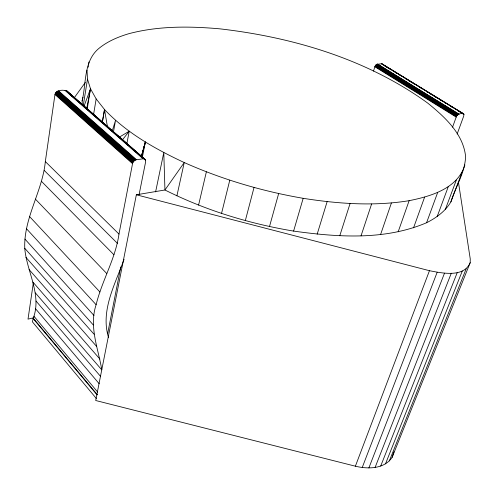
<?xml version="1.0" encoding="UTF-8"?>
<svg xmlns="http://www.w3.org/2000/svg" width="495" height="495" viewBox="0 0 495 495"><rect width="100%" height="100%" fill="white"/><g stroke="black" fill="none" stroke-linecap="round" stroke-linejoin="round"><path stroke-width="0.74" d="M82.269 104.575L82.127 100.968C86.421 83.185 83.426 60.607 99.47 47.953C108.145 41.048 118.472 36.772 129.028 33.641C158.573 25.845 189.554 26.155 219.78 28.834C293.312 37.274 367.352 59.326 427.804 103.158C444.609 116.832 463.252 133.65 465.609 156.519C465.015 172.613 455.592 186.745 450.889 201.892C445.308 211.371 436.219 217.874 426.566 222.75C384.739 240.545 337.584 237.198 293.603 231.091C249.047 223.672 205.369 210.264 164.946 189.993L136.354 194.789L95.702 400.511L355.385 466.203C367.773 469.211 384.225 469.18 392.102 457.405L470.2 262.672L470.25 258.928L458.314 181.368M97.404 394.769L33.276 318.242C42.094 294.55 26.693 271.675 24.75 248.298C23.63 217.85 42.49 191.342 45.33 161.574L54.97 94.489C56.139 89.694 63.026 89.7 66.788 90.863L145.171 159.446L145.648 161.735L139.058 194.826M35.343 292.879L101.822 369.914C98.196 348.406 88.834 326.613 96.117 304.716C101.976 280.597 115.477 258.761 118.979 234.055L132.666 163.016L133.706 161.29L135.896 159.829L143.569 158.734L145.171 159.446M393.921 451.842L392.102 457.405M33.388 282.527L28.011 319.133L33.969 317.691M33.276 318.242L32.41 321.849L96.339 398.5M88.116 67.258L88.358 65.736M88.599 64.22L88.958 61.943M83.228 105.782L87.485 79.138L87.015 70.166M87.163 109.333L90.498 88.76L87.485 79.138M93.499 114.92L96.16 98.926L90.498 88.76L83.834 106.753M464.904 164.885C457.875 188.564 430.675 196.342 409.136 200.679C374.022 206.415 338.147 203.816 303.181 198.316C262.276 191.274 222.175 179.45 184.245 162.552C155.275 149.007 126.658 132.982 104.507 109.5L102.304 122.463L104.507 109.5L96.16 98.926M113.442 132.103L115.545 120.334L112.21 131.051M126.788 144.175L129.201 131.249L118.856 137.418M86.606 108.962L90.498 88.76M107.663 333.55L120.774 266.941M142.374 157.2L145.357 142.059L141.248 156.977M155.603 191.912L163.789 152.565L164.946 189.993L184.245 162.552L176.907 195.816M82.127 100.968L82.962 97.36M198.582 205.109L206.372 171.833M221.531 213.444L229.779 180.199M141.452 157.002L145.357 142.059L141.298 156.94M245.322 220.64L254.028 187.5M141.397 156.965L145.357 142.059M269.497 226.555L278.654 193.57M293.603 231.091L303.181 198.316M317.171 234.172L327.133 201.644M373.496 71.132L375.018 66.299L376.497 64.437L381.664 63.7L382.579 64.616M339.78 235.762L350.076 203.532M361.028 235.868L371.615 203.971M380.587 234.531L391.397 202.993M398.159 231.833L409.136 200.679M413.542 227.867L424.623 197.109M452.554 127.166L456.198 117.092C456.532 113.893 465.424 111.152 463.741 116.009L457.145 134.04M426.566 222.75L437.698 192.406M437.153 216.624L448.272 186.695M445.253 209.62L456.31 180.112M450.889 201.892L461.835 172.792M355.385 466.203L429.456 270.703C442.054 273.129 463.852 277.881 470.2 262.672M124.066 259.287C115.255 284.161 100.207 310.47 108.541 337.571M362.235 467.509L437.135 272.337M368.88 467.924L444.491 273.197M375.099 467.441L451.279 273.259M380.692 466.08L457.275 272.522M385.481 463.895L462.293 271.025M389.318 460.969L466.185 268.828M74.102 97.985L85.344 82.424M122.315 140.029L129.201 131.249M136.354 194.789L429.456 270.703M381.923 63.768L463.586 113.776M381.664 63.7L463.759 113.961M381.373 63.688L463.883 114.203M384.547 65.823L389.794 69.04M395.047 72.258L396.359 73.062M398.327 74.269L399.638 75.073M405.547 78.693L407.515 79.899M408.827 80.704L411.456 82.312M412.768 83.117L414.08 83.921M419.327 87.145L420.645 87.949M426.548 91.569L427.859 92.373M429.833 93.58L431.801 94.786M433.769 95.993L435.736 97.199M437.048 98.004L438.36 98.808M440.333 100.015L441.645 100.819M444.269 102.428L445.58 103.232M450.834 106.45L452.145 107.254M458.048 110.874L460.022 112.08M461.334 112.885L463.957 114.493M377.561 64.01L459.069 114.141M377.221 64.078L458.723 114.227M376.862 64.226L458.364 114.395M376.497 64.437L457.993 114.636M376.144 64.721L457.621 114.939M375.81 65.055L457.269 115.304M375.507 65.439L456.941 115.712M375.241 65.86L456.644 116.158M375.018 66.299L456.396 116.622M374.851 66.751L456.198 117.092M66.404 90.635L145.425 159.805M65.977 90.474L144.039 158.79M66.788 90.863L74.51 98.01M79.714 102.564L80.864 103.573M83.179 105.596L84.911 107.118M86.644 108.634L88.958 110.657M90.115 111.666L101.098 121.281M108.609 127.852L107.452 126.844L104.507 109.5M110.342 129.374L112.656 131.398M113.813 132.406L128.261 145.054M131.15 147.584L132.307 148.593M134.621 150.616L136.354 152.138M138.086 153.654L140.401 155.678M141.558 156.686L145.598 160.231M65.507 90.393L143.569 158.734M71.738 95.937L72.895 96.952M75.203 98.975L76.36 99.984M99.47 120.223L100.627 121.232M127.209 144.509L128.36 145.518M65.018 90.399L143.061 158.765M58.645 90.938L136.484 159.693M58.082 91.031L135.896 159.829M57.525 91.228L135.308 160.064M56.981 91.513L134.739 160.392M56.473 91.878L134.201 160.807M56.022 92.317L133.706 161.29M55.632 92.812L133.279 161.828M55.322 93.351L132.932 162.41M55.1 93.92L132.666 163.016M54.97 94.489L132.505 163.622M45.33 161.574L118.979 234.055M44.278 170.472L117.426 243.348M41.462 181.343L113.955 254.783M35.362 199.077L106.753 273.525M29.595 216.587L99.922 291.982M26.495 228.74L96.117 304.716M24.923 239.085L93.957 315.476M24.75 248.298L93.308 324.968M25.944 257.394L94.056 334.23M29.087 269.54L96.649 346.469M32.911 282.094L99.897 359.061M36.048 301.059L100.609 376.46M35.553 308.744L99.217 383.755M33.92 316.212L97.67 392.065M32.942 318.328L97.057 394.874M67.574 91.94L67.691 92.398"/></g></svg>
